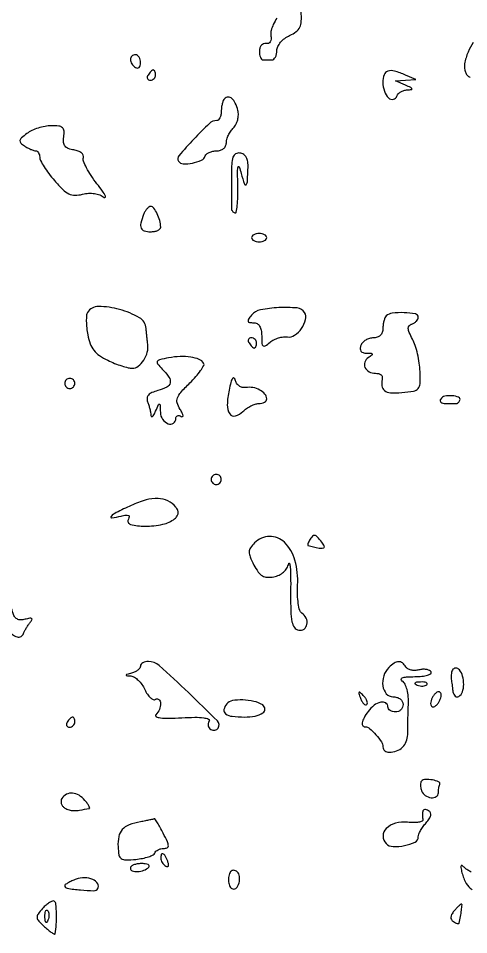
# Model space of a CAD drawing. Extents: x 0 to 5034, y 0 to 2560.
# Drawn here: x 902.8 to 992, y 467.9 to 649.2 of the extents above; entities that cross this region are included whole.
import ezdxf

# ---------------------------------------------------------------- set-up
doc = ezdxf.new("R2010")
doc.units = 0

msp = doc.modelspace()

# ---------------------------------------------------------------- linework, layer by layer
for points in [[(954.02011, 649.283213, 0.0396), (953.305149, 648.020786, 0.042549), (952.864819, 646.818585, 0.107418), (952.81662, 645.893145, -0.05306), (952.859715, 645.123853, -0.118146), (952.69569, 644.564538, -0.172266), (952.347765, 644.266002, -0.145749), (951.862075, 644.227793, 0.141271), (951.374571, 644.193744, 0.123775), (950.950962, 643.905977, 0.102697), (950.658219, 643.398358, 0.073247), (950.545455, 642.75, 0.040968), (950.582965, 642.079925, 0.06131), (950.733665, 641.514063, 0.081615), (950.966598, 641.130371, 0.218981), (951.25, 641), (952.073438, 641), (953, 641, 0.178128), (953.381641, 641.140417, 0.092195), (953.70625, 641.540349, 0.072262), (953.926045, 642.135692, 0.052396), (954, 642.839485, -0.115849), (954.185245, 643.628267, -0.060264), (954.743714, 644.47748, -0.055059), (955.563513, 645.254611, -0.055345), (956.531794, 645.832532, 0.050723), (957.833578, 646.593323, 0.123009), (958.542169, 647.441865, 0.101676), (958.843537, 648.63046, 0.028234), (958.822677, 650.563271, 0.026849)], [(992.889089, 644.431506, 0.054548), (991.871193, 642.550529, 0.049686), (991.18624, 640.236192, 0.139613), (991.334918, 638.569602, 0.09487), (991.697385, 637.985742, 0.073362), (992.281079, 637.514138, 0.071777)], [(537.766971, 263.219699, 0.000035), (601.115625, 263.199988, 0.000045), (676.65134, 263.188681, 0.000036), (758.5, 263.189695, -0.00005), (959.629134, 263.186606, -0.002021), (1003.377606, 263.004753, -0.002765)], [(992.494769, 480.336065, -0.038642), (991.801531, 480.706055, -0.054529), (991.25595, 481.14405, 0.032909), (990.713256, 481.61965, 0.4452), (990.482548, 481.576738, 0.190815), (990.420026, 481.217011, 0.012693), (990.664014, 480.176809, 0.059643), (991.497095, 478.059913, 0.144523), (992.668602, 476.87836, 0.200376)]]:
    msp.add_lwpolyline(points, format="xyb")
for points in [[(925, 641.059017, 0.089642), (925.073302, 640.653442, 0.053229), (925.29375, 640.2129, 0.051032), (925.617485, 639.806203, 0.06081), (926, 639.5, 0.139169), (926.379648, 639.392057, 0.191142), (926.70625, 639.521475, 0.138808), (926.926733, 639.889346, 0.066118), (927, 640.440983, 0.062283), (926.925455, 641.037096, 0.080552), (926.70625, 641.542039, 0.097988), (926.381379, 641.879982, 0.153634), (926, 642, 0.092995), (925.618268, 641.928382, 0.096318), (925.29375, 641.723586, 0.099231), (925.076556, 641.418051, 0.105429)], [(928.5, 638, 0.082592), (928.343488, 637.6179, 0.161196), (928.3746, 637.29375, 0.182303), (928.586039, 637.078288, 0.108972), (928.940983, 637, 0.093332), (929.345238, 637.076123, 0.09642), (929.688914, 637.29375, 0.099167), (929.918938, 637.618444, 0.105053), (930, 638, 0.042167), (929.967655, 638.382849, 0.061769), (929.870461, 638.70625, 0.081139), (929.727648, 638.92554, 0.210953), (929.559017, 639, 0.151918), (929.34829, 638.934461, 0.038439), (929.066025, 638.70625, 0.035638), (928.768994, 638.382774, 0.029505)], [(975, 636.559017, 0.083944), (975.294583, 634.816745, 0.114838), (976.141741, 633.476448, 0.249639), (977.070656, 633.200077, 0.268418), (977.774316, 633.822949, -0.11017), (978.048068, 634.278389, -0.066464), (978.540997, 634.674888, -0.061586), (979.166826, 634.955606, -0.06421), (979.833333, 635.070285, 0.018046), (980.662173, 635.135261, 0.483281), (980.763936, 635.298987, 0.200003), (980.556778, 635.526294, 0.007772), (979.5, 636), (977.5, 636.859429), (979.5, 637), (981.5, 637.140571), (979.5, 638, 0.030398), (977.289486, 638.794596, 0.149653), (975.979856, 638.777832, 0.237437), (975.248733, 638.060123, 0.082289)], [(943.63948, 633.306147, 0.099865), (943.393245, 632.93545, 0.033562), (943.187847, 632.315972, 0.031832), (943.04715, 631.582088, 0.031454), (943, 630.833333, -0.047122), (942.933725, 630.13166, -0.067101), (942.735625, 629.538542, -0.087246), (942.443751, 629.138565, -0.193966), (942.1, 629, 0.191748), (940.641526, 628.419332, 0.014258), (937.55606, 625.328247, 0.011774), (934.607257, 622.049247, 0.326529), (934.52275, 620.963189, 0.250019), (935.431801, 620.433938, 0.057153), (937.266285, 620.575372, 0.05662), (939.054807, 621.13696, 0.210969), (939.830031, 621.990092, -0.143509), (940.098583, 622.376943, -0.064477), (940.630801, 622.70334, -0.056166), (941.325201, 622.925112, -0.04927), (942.083333, 623, 0.078241), (942.82546, 623.116845, 0.093878), (943.445076, 623.454969, 0.103783), (943.854462, 623.964101, 0.118146), (944, 624.571429, -0.071826), (944.101671, 625.275539, -0.038791), (944.414476, 626.095726, -0.037677), (944.870936, 626.898125, -0.048254), (945.410981, 627.553838, 0.07915), (945.911507, 628.244045, 0.054929), (946.251302, 629.147588, 0.054352), (946.38907, 630.115643, 0.072262), (946.290274, 630.997993, 0.042706), (945.769506, 632.464869, 0.107381), (945.095281, 633.369588, 0.193302), (944.360461, 633.624998, 0.186628)], [(904.504871, 626.428712, 0.019711), (903.44066, 625.556544, 0.162341), (903.132108, 625.021328, 0.256368), (903.279743, 624.545479, 0.051114), (904.004871, 623.975828, 0.019684), (904.63232, 623.612909, 0.020194), (905.281118, 623.303781, 0.020425), (905.863723, 623.082213, 0.075683), (906.25, 623.015313, -0.159139), (906.539373, 622.914236, -0.0904), (906.791626, 622.637311, -0.074034), (906.969343, 622.229198, -0.057664), (907.040641, 621.75, 0.114888), (907.222709, 621.069082, 0.018567), (907.917606, 619.875372, 0.019658), (908.860392, 618.507946, 0.016155), (909.968984, 617.123607, 0.021167), (911.602902, 615.369253, 0.081471), (912.815073, 614.511141, 0.113222), (914.016982, 614.232321, 0.062172), (915.523997, 614.416667, -0.046314), (916.731468, 614.60329, -0.051225), (917.911557, 614.554196, -0.055221), (918.972455, 614.278475, -0.07627), (919.826488, 613.793059, 0.393593), (920.044514, 613.810726, 0.318089), (920.074956, 614.054836, 0.032412), (919.463812, 615.036868, 0.008893), (918.376122, 616.5, -0.01919), (917.22457, 618.117558, -0.025837), (916.31808, 619.669538, -0.024751), (915.716556, 620.98989, -0.180952), (915.702919, 621.672897, 0.198629), (915.677354, 622.145089, 0.114257), (915.316271, 622.597342, 0.081345), (914.660771, 622.961566, 0.05105), (913.807632, 623.172897, -0.051863), (912.707056, 623.447414, -0.141945), (912.065707, 623.915112, -0.145141), (911.781937, 624.64578, -0.055139), (911.812858, 625.75, 0.050635), (911.85655, 626.931024, 0.19773), (911.542246, 627.574061, 0.156472), (910.807113, 627.898229, 0.029056), (909.312858, 627.968197, 0.044194), (908.089911, 627.845941, 0.030487), (906.740208, 627.502854, 0.03083), (905.472566, 627.008965, 0.053543)], [(945, 617.411516), (945, 613.442758), (945, 611.5, 0.122253), (945.052073, 611.290212, 0.066983), (945.20695, 611.073438, 0.060435), (945.435111, 610.882838, 0.058622), (945.704509, 610.75, 0.461556), (945.975859, 610.906754, 0.018293), (946.163789, 612.189062, 0.021217), (946.278295, 613.90818, 0.011943), (946.278704, 616, -0.002962), (946.225536, 618.9925, -0.069201), (946.332303, 619.833067, -0.736088), (946.539767, 619.840788, -0.018999), (946.95588, 618.5, 0.009941), (947.564556, 616.405468, 0.540139), (947.897546, 616.310572, 0.202694), (948.165789, 616.854766, 0.005112), (948.3, 619.662009, 0.043196), (948.241818, 620.853568, 0.0921), (947.953842, 621.726042, 0.120554), (947.435803, 622.290615, 0.111123), (946.7, 622.573525, 0.167115), (945.845963, 622.413311, 0.186116), (945.31701, 621.767386, 0.069498), (945.059606, 620.347759, 0.010149)], [(927.606989, 610.418213, 0.031009), (927.067703, 608.701693, 0.158659), (927.138933, 607.717989, 0.230417), (927.74379, 607.175722, 0.069602), (929, 607, 0.043961), (929.765613, 607.067444, 0.063754), (930.4125, 607.269725, 0.083526), (930.850156, 607.56726, 0.20455), (931, 607.918213, 0.067868), (930.825363, 609.198882, 0.046169), (930.301989, 610.575433, 0.046028), (929.624696, 611.68612, 0.237103), (929, 612, 0.157772), (928.655374, 611.888479, 0.055768), (928.266569, 611.53535, 0.048552), (927.897279, 611.023499, 0.040412)], [(949, 605.833333, 0.17482), (949.114688, 605.515341, 0.093122), (949.440625, 605.244792, 0.073362), (949.926139, 605.06169, 0.053595), (950.5, 605, 0.053595), (951.073861, 605.06169, 0.073362), (951.559375, 605.244792, 0.093122), (951.885312, 605.515341, 0.17482), (952, 605.833333, 0.17482), (951.885312, 606.151326, 0.093122), (951.559375, 606.421875, 0.073362), (951.073861, 606.604977, 0.053595), (950.5, 606.666667, 0.053595), (949.926139, 606.604977, 0.073362), (949.440625, 606.421875, 0.093122), (949.114688, 606.151326, 0.17482)], [(916.510513, 591.01701, 0.117464), (916.314487, 590.424925, 0.023708), (916.271568, 589.309364, 0.023822), (916.347043, 587.976975, 0.020309), (916.550198, 586.584114, 0.04367), (917.037769, 584.840914, 0.076877), (917.77089, 583.540864, 0.075214), (918.874826, 582.504714, 0.040152), (920.499831, 581.567104, 0.01639), (921.878893, 580.967247, 0.01649), (923.291503, 580.460337, 0.016538), (924.549316, 580.100711, 0.06143), (925.365945, 580, 0.166789), (926.55846, 580.40918, 0.083987), (927.646533, 581.595702, 0.07785), (928.353309, 583.181881, 0.104271), (928.441212, 584.75, -0.00872), (928.359036, 585.357958, -0.003729), (928.26945, 586.173161, -0.003689), (928.18683, 587.043738, -0.004848), (928.125, 587.839485, 0.250095), (926.780247, 589.994035, 0.063994), (922.85717, 591.628977, 0.064456), (918.67633, 592.210967, 0.262492)], [(949, 590.5, 0.020633), (948.381629, 589.689039, 0.217533), (948.308142, 589.28931, 0.304492), (948.565314, 589.057736, 0.035496), (949.377555, 589, -0.122022), (950.081731, 588.825553, -0.133553), (950.595331, 588.345912, -0.096716), (950.902515, 587.532785, -0.042118), (951, 586.377555, 0.013823), (951.041822, 584.865035, 0.220527), (951.276811, 584.423831, 0.320376), (951.698701, 584.412348, 0.024967), (952.653624, 585.127497, -0.055405), (953.417908, 585.630448, -0.042385), (954.345332, 586.008, -0.043452), (955.287082, 586.213695, -0.074138), (956.090521, 586.197773, 0.195545), (957.50922, 586.512635, 0.088375), (958.886227, 587.877323, 0.089342), (959.696461, 589.619171, 0.20551), (959.487227, 591.020667, 0.237195), (958.027461, 591.91855, 0.033829), (954.405247, 591.983846, 0.035475), (950.759685, 591.542313, 0.173362)], [(975.666667, 590.333333, 0.097261), (975.4101, 589.951373, 0.034257), (975.195833, 589.323958, 0.032464), (975.049166, 588.584091, 0.03271), (975, 587.833333, -0.086162), (974.868611, 587.076541, -0.114905), (974.491862, 586.492119, -0.112613), (973.888958, 586.126524, -0.080378), (973.106989, 586, 0.07271), (972.340293, 585.887915, 0.064008), (971.600966, 585.559375, 0.066864), (970.999607, 585.073537, 0.098143), (970.638374, 584.5, 0.0807), (970.504498, 583.857273, 0.174375), (970.652197, 583.381444, 0.162377), (971.080336, 583.086902, 0.068041), (971.781385, 582.984687, -0.014809), (972.665793, 582.950598, -0.292046), (972.874703, 582.796212, -0.337659), (972.806771, 582.56451, -0.01743), (972.121885, 582.096491, 0.164496), (971.410174, 581.216588, 0.199738), (971.452516, 580.165021, 0.166413), (972.268987, 579.313409, 0.119732), (973.559017, 579, -0.050641), (974.101902, 578.944874, -0.078529), (974.541925, 578.779688, -0.108359), (974.813714, 578.535607, -0.197454), (974.881579, 578.25, 0.059801), (974.817933, 576.537162, 0.207706), (975.329758, 575.581982, 0.157604), (976.499219, 575.146245, 0.031661), (978.75, 575.189635, 0.019878), (981.084865, 575.476682, 0.175177), (981.978545, 575.975293, 0.170563), (982.359426, 576.936766, 0.018625), (982.364391, 579.352, 0.027896), (982.212751, 581.014353, 0.020753), (981.867827, 582.824956, 0.021115), (981.397847, 584.510197, 0.043831), (980.864391, 585.765637, -0.018535), (980.21968, 587.092357, -0.094511), (980.036035, 587.888106, -0.195177), (980.221133, 588.399694, -0.129263), (980.75, 588.74697, 0.061376), (981.227943, 588.975799, 0.062494), (981.632812, 589.312652, 0.068897), (981.907208, 589.701561, 0.119784), (982, 590.083333, 0.363439), (981.452623, 590.736915, 0.034252), (979.21157, 590.979737, 0.036053), (976.861104, 590.903034, 0.171837)], [(948.5, 585, 0.029505), (948.768994, 584.617226, 0.035638), (949.066025, 584.29375, 0.038439), (949.34829, 584.065539, 0.151918), (949.559017, 584, 0.210953), (949.727648, 584.07446, 0.081139), (949.870461, 584.29375, 0.061769), (949.967655, 584.617151, 0.042167), (950, 585, 0.105053), (949.918938, 585.381556, 0.099167), (949.688914, 585.70625, 0.09642), (949.345238, 585.923877, 0.093332), (948.940983, 586, 0.108972), (948.586039, 585.921712, 0.182303), (948.3746, 585.70625, 0.161196), (948.343488, 585.3821, 0.082592)], [(932.570618, 582.04967, 0.011282), (930.778535, 581.671361, 0.210257), (930.327435, 581.331918, 0.311756), (930.371798, 580.85719, 0.022015), (931.320618, 579.821429, -0.044579), (932.644432, 578.238658, -0.207525), (932.873528, 577.097944, -0.228702), (932.194877, 576.224801, -0.053678), (930.409079, 575.566536, 0.037939), (929.262536, 575.18436, 0.108717), (928.58018, 574.703197, 0.160994), (928.312118, 574.104202, 0.117524), (928.409079, 573.376341, -0.018065), (928.64052, 572.701269, -0.013672), (928.847063, 571.945613, -0.013873), (929.002047, 571.22459, -0.030983), (929.070285, 570.668213, 0.193333), (929.181951, 570.432275, 0.386902), (929.372382, 570.430662, 0.08752), (929.663057, 570.800333, 0.021474), (930, 571.5, -0.003751), (930.576652, 572.814662, -0.368608), (930.747226, 572.895722, -0.326773), (930.87311, 572.738914, -0.003386), (930.929715, 571.25, 0.145093), (931.37865, 569.892582, 0.149392), (932.490578, 569.01774, 0.248744), (933.517746, 569.139048, 0.246214), (934, 570.059017, -0.120128), (934.08534, 570.409095, -0.187089), (934.315436, 570.611998, -0.152464), (934.663144, 570.62946, -0.075431), (935.073825, 570.454374, 0.214006), (935.340813, 570.418946, 0.375473), (935.451764, 570.594861, 0.080419), (935.284924, 571.104854, 0.0204), (934.852502, 571.864575, -0.065257), (934.279155, 573.121628, -0.163925), (934.30637, 574.115714, -0.096689), (934.974709, 575.217865, -0.0147), (936.769752, 577.07915, 0.018429), (937.966204, 578.338412, 0.028075), (938.898833, 579.523279, 0.026937), (939.518564, 580.518739, 0.270458), (939.506659, 580.989225, 0.160384), (938.603872, 581.748343, 0.057411), (936.960856, 582.196716, 0.048381), (934.869656, 582.311904, 0.035971)], [(912, 577, 0.099038), (912.076342, 576.618362, 0.097945), (912.29375, 576.29375, 0.097945), (912.618362, 576.076342, 0.099038), (913, 576, 0.099038), (913.381638, 576.076342, 0.097945), (913.70625, 576.29375, 0.097945), (913.923658, 576.618362, 0.099038), (914, 577, 0.099038), (913.923658, 577.381638, 0.097945), (913.70625, 577.70625, 0.097945), (913.381638, 577.923658, 0.099038), (913, 578, 0.099038), (912.618362, 577.923658, 0.097945), (912.29375, 577.70625, 0.097945), (912.076342, 577.381638, 0.099038)], [(944.538889, 575.675304, 0.041923), (944.185993, 572.742835, 0.154218), (944.67838, 570.964106, 0.329903), (945.789183, 570.549299, 0.127045), (947.292857, 571.435714, -0.044021), (948.007347, 572.034367, -0.036689), (948.859241, 572.540491, -0.038167), (949.714017, 572.888297, -0.077691), (950.428571, 573, 0.05796), (951.029593, 573.069905, 0.077143), (951.538393, 573.276414, 0.095944), (951.879325, 573.582039, 0.163598), (952, 573.940983, 0.180478), (951.648044, 574.884291, 0.091316), (950.643465, 575.687472, 0.079307), (949.261857, 576.166952, 0.084846), (947.83273, 576.176199, -0.103789), (947.15708, 576.205961, -0.095399), (946.52747, 576.503201, -0.091554), (946.033426, 577.026245, -0.086639), (945.746924, 577.701157, 0.185408), (945.507345, 578.054939, 0.435221), (945.22911, 577.995023, 0.070337), (944.897007, 577.203484, 0.013314)], [(986.444954, 573.910933, 0.158234), (986.360563, 573.565646, 0.191241), (986.505305, 573.267587, 0.126796), (986.88443, 573.066068, 0.059147), (987.440983, 573), (988.688914, 573), (989.5, 573, 0.114011), (989.709794, 573.048468, 0.065984), (989.926562, 573.19231, 0.060583), (990.117138, 573.404347, 0.061664), (990.25, 573.654671, 0.406555), (989.990025, 574.256924, 0.081115), (988.730658, 574.550631, 0.06433), (987.240508, 574.459265, 0.209878)], [(941, 558, 0.099038), (941.076342, 557.618362, 0.097945), (941.29375, 557.29375, 0.097945), (941.618362, 557.076342, 0.099038), (942, 557, 0.099038), (942.381638, 557.076342, 0.097945), (942.70625, 557.29375, 0.097945), (942.923658, 557.618362, 0.099038), (943, 558, 0.099038), (942.923658, 558.381638, 0.097945), (942.70625, 558.70625, 0.097945), (942.381638, 558.923658, 0.099038), (942, 559, 0.099038), (941.618362, 558.923658, 0.097945), (941.29375, 558.70625, 0.097945), (941.076342, 558.381638, 0.099038)], [(925.141255, 552.840381, 0.007559), (922.202922, 551.439205, 0.087956), (921.182372, 550.686403, 0.712427), (921.340269, 550.381808, 0.027581), (923.156372, 550.751143, -0.023335), (924.112982, 550.954153, -0.139194), (924.614715, 550.896626, -0.342853), (924.767932, 550.628679, -0.103474), (924.597355, 550.157524, 0.504698), (925.020757, 549.101215, 0.065702), (927.854874, 548.74924, 0.047861), (931.430455, 549.119942, 0.122879), (933.762331, 550.227701, 0.06389), (934.277573, 550.775075, 0.134111), (934.482299, 551.317445, 0.133958), (934.382991, 551.889006, 0.063677), (933.979572, 552.524614, 0.106199), (932.419218, 553.751862, 0.105172), (930.486995, 554.23555, 0.079752), (928.091902, 553.93835, 0.036823)], [(949.578849, 545.435991, 0.047683), (948.781101, 544.469624, 0.143187), (948.522387, 543.662997, 0.106087), (948.703447, 542.697917, 0.020105), (949.465531, 541.066656, 0.035517), (950.310866, 539.682463, 0.104663), (951.12791, 538.931966, 0.122849), (952.09707, 538.642828, 0.058653), (953.402442, 538.7366, 0.063557), (954.451507, 539.079395, 0.071224), (955.336837, 539.665753, 0.075095), (955.985785, 540.446133, 0.083606), (956.345979, 541.355935, -0.762839), (956.507955, 541.365229, -0.063234), (956.648375, 540.667056, -0.015017), (956.729422, 538.745157, -0.005364), (956.733225, 536, 0.007509), (956.75626, 531.941711, 0.04524), (956.989809, 529.848462, 0.106502), (957.48719, 528.715685, 0.190619), (958.331578, 528.176676, 0.204397), (959.385581, 528.403337, 0.197359), (959.971573, 529.325615, 0.157116), (959.801513, 530.574211, 0.143516), (958.931249, 531.542491, -0.192126), (958.530561, 532.083366, -0.028278), (958.252631, 533.444446, -0.028511), (958.100598, 535.169984, -0.020978), (958.121862, 537.089688, 0.080359), (957.59305, 541.996906, 0.133109), (955.492491, 545.562476, 0.203127), (952.547952, 546.71456, 0.191684)], [(960.5, 546, 0.024465), (960.285131, 545.610999, 0.044078), (960.154287, 545.271275, 0.062476), (960.115545, 545.022916, 0.353185), (960.190983, 544.923489, 0.009465), (962.352713, 544.431485, 0.110428), (963.213243, 544.444488, 0.46087), (963.398728, 544.80783, 0.075397), (962.933363, 545.580293, 0.015231), (961.994387, 546.644027, 0.16301), (961.494248, 546.913356, 0.261772), (961.059937, 546.759111, 0.041002)], [(901.03949, 533, 0.042636), (900.659582, 531.690236, 0.04032), (900.498076, 530.310136, 0.042977), (900.560109, 529.070585, 0.104799), (900.867618, 528.214199, 0.078137), (901.637035, 527.318187, 0.117821), (902.550119, 526.853511, 0.173101), (903.339828, 526.938028, 0.202214), (903.835037, 527.5, -0.037935), (904.03156, 527.965968, -0.016738), (904.357215, 528.550327, -0.016454), (904.745429, 529.149646, -0.021259), (905.142188, 529.671326, 0.046322), (905.504281, 530.20043, 0.391922), (905.441683, 530.456802, 0.193731), (905.069009, 530.532947, 0.018654), (904.148344, 530.328542, -0.063722), (903.243678, 530.211642, -0.125573), (902.545699, 530.388828, -0.131915), (902.039967, 530.870232, -0.073973), (901.707194, 531.657216, 0.015317), (901.511149, 532.331361, 0.036971), (901.31504, 532.811807, 0.091415), (901.153796, 533.026677, 0.52953)], [(927, 521.073324, -0.159836), (926.872626, 520.68505, -0.067019), (926.485937, 520.284521, -0.05682), (925.919531, 519.932857, -0.046657), (925.25, 519.689326, 0.004778), (924.287119, 519.427844, 0.2615), (924.158839, 519.299341, 0.465437), (924.232825, 519.190789, 0.007115), (925.089485, 519.116001, -0.122545), (925.782454, 518.888875, -0.052477), (926.554209, 518.283136, -0.047627), (927.280416, 517.430169, -0.045679), (927.843738, 516.443612, 0.03967), (928.362468, 515.509297, 0.063271), (928.958857, 514.818938, 0.088752), (929.535744, 514.461357, 0.237156), (930.004253, 514.502629, -0.32819), (930.648542, 514.450551, -0.213718), (930.976802, 513.743791, -0.099951), (930.743407, 512.500257, -0.101009), (930.046113, 511.45, 0.517154), (930.108027, 511.082961, 0.083042), (930.940202, 510.840576, 0.033209), (932.629992, 510.753766, 0.010414), (935.163687, 510.844749, -0.010737), (937.786388, 510.93723, -0.0346), (939.528176, 510.840636, -0.072033), (940.470968, 510.581344, -0.456252), (940.601263, 510.163847, 0.091204), (940.43129, 509.72778, 0.095754), (940.431824, 509.267517, 0.099554), (940.601769, 508.854719, 0.107467), (940.91459, 508.552786, 0.08789), (941.315852, 508.393333, 0.094608), (941.736825, 508.38733, 0.100068), (942.111843, 508.534455, 0.111429), (942.383559, 508.811595, 0.347297), (942.221383, 510.216153, 0.006276), (936.473857, 515.842682, 0.008315), (930.676326, 521.195958, 0.184282), (928.568855, 522, 0.057137), (927.968786, 521.931204, 0.076457), (927.460851, 521.727789, 0.095474), (927.120398, 521.426829, 0.16562)], [(976.2, 520.8, 0.117172), (975.166906, 519.122965, 0.114472), (974.986674, 517.14538, 0.144517), (975.682694, 515.603855, 0.21828), (977, 515, -0.072314), (977.769411, 514.888136, -0.08892), (978.416667, 514.5625, -0.10214), (978.846791, 514.075754, -0.130775), (979, 513.5, -0.099038), (978.885486, 512.927543, -0.097945), (978.559375, 512.440625, -0.097945), (978.072457, 512.114514, -0.099038), (977.5, 512, -0.064853), (976.926543, 512.074694, -0.082425), (976.440625, 512.29375, -0.098894), (976.115568, 512.618646, -0.148195), (976, 513, 0.261309), (975.565491, 513.774639, 0.195617), (974.580891, 513.935622, 0.10758), (973.246742, 513.309772, 0.07346), (972.075475, 512.104715, 0.028789), (971.260209, 510.824238, 0.084023), (970.910316, 509.840571, 0.204707), (971.045194, 509.263847, 0.256351), (971.535714, 509.035714, -0.200567), (972.37039, 508.750458, -0.031864), (973.615, 507.497104, -0.033662), (974.698855, 506.074003, -0.146943), (975, 505.071429, 0.116366), (975.096134, 504.663953, 0.101824), (975.367188, 504.31923, 0.094351), (975.772654, 504.090629, 0.084571), (976.25, 504.015313, 0.084649), (977.713088, 504.28328, 0.104257), (978.887774, 505.016157, 0.107418), (979.642845, 506.140914, 0.0947), (979.907792, 507.530811, -0.004817), (979.917094, 508.546343, -0.001526), (979.950188, 510.06106, -0.001523), (979.997385, 511.749596, -0.001694), (980.05343, 513.37918, 0.029212), (980.019845, 515.006035, 0.042489), (979.78568, 516.421266, 0.050524), (979.388263, 517.510451, 0.139681), (978.85, 518.113867, -0.226443), (978.628829, 518.466183, -0.349706), (978.809625, 518.75609, -0.070507), (979.688038, 518.933762, -0.013694), (981.309017, 518.984687, 0.02261), (982.731444, 519.054772, 0.045508), (983.834631, 519.261675, 0.077339), (984.481845, 519.559063, 0.405013), (984.558021, 519.90612, 0.147827), (984.205965, 520.217206, 0.065833), (983.608457, 520.401178, 0.056882), (982.874889, 520.440514, 0.048966), (982.111863, 520.319002, -0.058638), (981.340578, 520.211384, -0.062485), (980.582409, 520.289993, -0.070112), (979.950743, 520.533626, -0.127969), (979.553842, 520.912882, 0.085614), (978.86504, 521.691313, 0.179192), (978.108493, 521.942845, 0.141608), (977.239983, 521.659852, 0.047301)], [(988.754232, 520.266312, 0.063577), (988.620106, 519.884114, 0.028647), (988.538831, 519.357917, 0.027793), (988.515666, 518.784802, 0.033904), (988.560134, 518.25, -0.001731), (988.641957, 517.69846, -0.001195), (988.730946, 517.073437, -0.001204), (988.813631, 516.472027, -0.002466), (988.875, 516, 0.171644), (989.31694, 515.117626, 0.354405), (990.037299, 515.056026, 0.160943), (990.752778, 515.986014, 0.084353), (991, 517.440983, 0.065609), (990.78631, 519.062493, 0.102746), (990.155371, 520.314389, 0.231334), (989.40418, 520.672193, 0.281111)], [(981.8125, 517.316886, 0.051402), (982.359369, 517.160852, 0.05415), (982.916927, 517.123424, 0.060344), (983.402231, 517.202593, 0.126455), (983.729167, 517.395833, 0.296942), (983.77538, 517.614691, 0.208169), (983.592839, 517.799335, 0.077125), (983.112848, 517.910055, 0.028489), (982.416667, 517.921053, 0.018894), (981.670344, 517.862007, 0.168741), (981.37858, 517.720685, 0.470617), (981.395823, 517.538436, 0.054073)], [(970.564293, 514.706872, 0.036269), (970.866277, 514.059266, 0.070189), (971.210949, 513.604915, 0.120343), (971.538684, 513.40751, 0.278911), (971.806872, 513.473539, 0.20742), (971.927901, 513.779789, 0.082976), (971.837219, 514.231185, 0.063152), (971.558688, 514.753423, 0.043285), (971.124088, 515.266667, 0.011214), (970.463552, 515.893514, 0.400052), (970.270328, 515.888819, 0.286372), (970.21821, 515.663782, 0.008399)], [(984.638374, 514.5, 0.049166), (984.480468, 513.92532, 0.08982), (984.484956, 513.440625, 0.13955), (984.644659, 513.122874, 0.209945), (984.924396, 513, 0.142471), (985.296202, 513.108138, 0.060245), (985.702003, 513.440625, 0.052856), (986.077603, 513.926166, 0.046632), (986.361626, 514.5, 0.049166), (986.519532, 515.07468, 0.08982), (986.515044, 515.559375, 0.13955), (986.355341, 515.877126, 0.209945), (986.075604, 516, 0.142471), (985.703798, 515.891862, 0.060245), (985.297997, 515.559375, 0.052856), (984.922397, 515.073834, 0.046632)], [(944.067335, 513.581133, 0.123076), (943.528275, 512.45891, 0.293983), (943.847237, 511.634034, 0.131225), (945.141938, 511.133341, 0.027019), (947.60765, 511, 0.046168), (949.72252, 511.195696, 0.100541), (951.226105, 511.804895, 0.256804), (951.641776, 512.598106, 0.254588), (951.196239, 513.378717, 0.081645), (949.451431, 514.097247, 0.049874), (947.237375, 514.382321, 0.050584), (945.190848, 514.233284, 0.177916)], [(912.5, 510, 0.082592), (912.343488, 509.6179, 0.161196), (912.3746, 509.29375, 0.182303), (912.586039, 509.078288, 0.108972), (912.940983, 509, 0.093332), (913.345238, 509.076123, 0.09642), (913.688914, 509.29375, 0.099167), (913.918938, 509.618444, 0.105053), (914, 510, 0.042167), (913.967655, 510.382849, 0.061769), (913.870461, 510.70625, 0.081139), (913.727648, 510.92554, 0.210953), (913.559017, 511, 0.151918), (913.34829, 510.934461, 0.038439), (913.066025, 510.70625, 0.035638), (912.768994, 510.382774, 0.029505)], [(982.637078, 498.303744, 0.149766), (982.483029, 498.01359, 0.05284), (982.442528, 497.539225, 0.046658), (982.506857, 496.975666, 0.039897), (982.67589, 496.402234, 0.149596), (983.396391, 495.480361, 0.123114), (984.567537, 495.032283, 0.167329), (985.575593, 495.248372, 0.262824), (986, 496, -0.021205), (986.018279, 496.430809, -0.016288), (986.073437, 496.89856, -0.016562), (986.153928, 497.3333, -0.037164), (986.25, 497.654671, 0.400893), (986.031381, 498.174984, 0.058245), (984.823105, 498.54097, 0.051529), (983.43001, 498.645354, 0.191599)], [(911.430902, 494.888197, 0.11276), (911.265661, 494.404202, 0.100207), (911.316367, 493.873848, 0.09421), (911.576085, 493.378525, 0.086824), (912.005905, 492.99635, 0.066617), (912.842404, 492.622254, 0.068238), (913.740947, 492.485318, 0.043366), (914.945424, 492.571837, 0.011057), (916.872445, 492.923489, 0.458805), (916.940282, 493.045372, 0.038276), (916.769798, 493.41815, 0.030591), (916.451171, 493.918975, 0.016238), (916, 494.5, 0.081989), (914.828821, 495.515779, 0.117053), (913.526852, 495.944066, 0.138783), (912.330097, 495.712607, 0.138468)], [(982.881579, 492.309017, 0.025437), (982.846544, 491.93931, 0.014881), (982.840377, 491.494395, 0.014859), (982.860769, 491.047676, 0.024348), (982.907611, 490.671903, -0.349631), (982.745859, 490.375809, -0.058604), (982.079484, 490.183438, -0.042743), (981.089508, 490.105531, -0.024091), (979.885605, 490.171903, 0.090489), (977.50337, 489.987534, 0.130943), (975.678707, 488.947325, 0.194787), (975.033882, 487.453522, 0.204831), (975.627832, 485.972168, 0.189967), (977.006184, 485.373194, 0.059284), (979.294669, 485.565766, 0.061659), (981.36136, 486.263383, 0.28812), (982, 487.279667, -0.098242), (982.104142, 487.80458, -0.029802), (982.459761, 488.538336, -0.028579), (982.966129, 489.331787, -0.027607), (983.565143, 490.071982, 0.035875), (984.19023, 490.871036, 0.096727), (984.46921, 491.532226, 0.156183), (984.414693, 492.057368, 0.152137), (984.065143, 492.45974, 0.060224), (983.648679, 492.652391, 0.110353), (983.278099, 492.687011, 0.158395), (983.01357, 492.562203, 0.169195)], [(927, 490.268, 0.04257), (924.723893, 489.645629, 0.122626), (923.379552, 488.733721, 0.136413), (922.701448, 487.363591, 0.058166), (922.552561, 485.305611, 0.034368), (922.734604, 483.697013, 0.197731), (923.188962, 482.990992, 0.158241), (924.074796, 482.722141, 0.020194), (926.088017, 482.842262, 0.02365), (927.41898, 483.039701, 0.031902), (928.595647, 483.350633, 0.033119), (929.496828, 483.71932, 0.193439), (929.833333, 484.092262, -0.121094), (930.067383, 484.439609, -0.066164), (930.492439, 484.733352, -0.05984), (931.032643, 484.932402, -0.058441), (931.609013, 485, 0.10967), (932.274458, 485.147735, 0.301188), (932.51361, 485.538881, 0.100073), (932.327238, 486.314542, 0.010491), (931.5, 488, 0.007271), (930.889012, 489.14056, 0.012174), (930.338458, 490.078747, 0.005839), (929.858259, 490.833388, 0.404649), (929.72432, 490.863818, -0.080128), (929.553659, 490.794523, -0.002618), (928.831519, 490.632621, -0.004954), (927.974159, 490.453996, -0.003418)], [(931, 483.059017, 0.088797), (931.072509, 482.65395, 0.053277), (931.290385, 482.21498, 0.051183), (931.610411, 481.810572, 0.061454), (931.988546, 481.507079, 0.1144), (932.325929, 481.393111, 0.32948), (932.525685, 481.512472, 0.155351), (932.556862, 481.868281, 0.036408), (932.381557, 482.448062, 0.029964), (931.894727, 483.51997, 0.168622), (931.441482, 483.942608, 0.444011), (931.117673, 483.798253, 0.079093)], [(925, 481.088484, 0.319036), (925.380019, 480.55353, 0.099013), (926.413557, 480.409883, 0.076138), (927.672674, 480.679921, 0.105931), (928.637722, 481.304389, 0.286074), (928.698305, 481.565325, 0.2027), (928.492539, 481.795664, 0.080137), (927.952173, 481.952087, 0.03047), (927.166667, 482, 0.040166), (926.337059, 481.933248, 0.059481), (925.636458, 481.732242, 0.078229), (925.160022, 481.437269, 0.218452)], [(944.754232, 480.266312, 0.084697), (944.436116, 479.221291, 0.082939), (944.479003, 478.121909, 0.104464), (944.84371, 477.288862, 0.234312), (945.437328, 476.972506, 0.26629), (946.162879, 477.360605, 0.1021), (946.575922, 478.472687, 0.093314), (946.533019, 479.735512, 0.201974), (945.980032, 480.512341, 0.086456), (945.629461, 480.652808, 0.102024), (945.272696, 480.654687, 0.11056), (944.965717, 480.518222, 0.11748)], [(914.25, 478.917059, 0.015225), (913.387868, 478.559984, 0.022804), (912.660938, 478.191902, 0.0193), (912.109826, 477.851802, 0.249834), (912, 477.645724, 0.369694), (912.457444, 477.111602, 0.015986), (915.09737, 476.786894, 0.016871), (917.763064, 476.635649, 0.266064), (918.533018, 477.053424, 0.287567), (918.526746, 478.026109, 0.149579), (917.568535, 478.845344, 0.097811), (915.921974, 479.205622, 0.09595)], [(907.625551, 473.138733, 0.028265), (906.718928, 472.015409, 0.182765), (906.5343, 471.324146, 0.163537), (906.843534, 470.640424, 0.021573), (907.991904, 469.507326, 0.012333), (908.768219, 468.838849, 0.02296), (909.433987, 468.342822, 0.023362), (909.944615, 468.031371, 0.506018), (910.081242, 468.095012, 0.033512), (910.322617, 469.927369, 0.022247), (910.363955, 472.048126, 0.014901), (910.256836, 474.001035, 0.237476), (909.919869, 474.549524, 0.231149), (909.55973, 474.585388, 0.049101), (908.976726, 474.301471, 0.041971), (908.301959, 473.804092, 0.029042)], [(989.073886, 472.589028, 0.043282), (988.608797, 471.918193, 0.115588), (988.443671, 471.36394, 0.160707), (988.564792, 470.907337, 0.110253), (988.951442, 470.530011, 0.023308), (989.359074, 470.303618, 0.041943), (989.714461, 470.163103, 0.058009), (989.975158, 470.116526, 0.361912), (990.076511, 470.190983, 0.013932), (990.365877, 471.517011, 0.016868), (990.56025, 472.775356, 0.009503), (990.66899, 473.85349, 0.438295), (990.533961, 474, 0.182026), (990.368046, 473.937528, 0.01202), (989.985822, 473.585527, 0.01615), (989.543523, 473.129577, 0.011296)], [(908.683114, 470.8125, -0.054073), (908.461564, 470.395823, -0.470617), (908.279315, 470.37858, -0.168741), (908.137993, 470.670344, -0.018894), (908.078947, 471.416667, -0.028489), (908.089945, 472.112848, -0.077125), (908.200665, 472.592839, -0.208169), (908.385309, 472.77538, -0.296942), (908.604167, 472.729167, -0.126455), (908.797407, 472.402231, -0.060344), (908.876576, 471.916927, -0.05415), (908.839148, 471.359369, -0.051402)]]:
    msp.add_lwpolyline(points, format="xyb", close=True)

doc.saveas('drawing.dxf')
